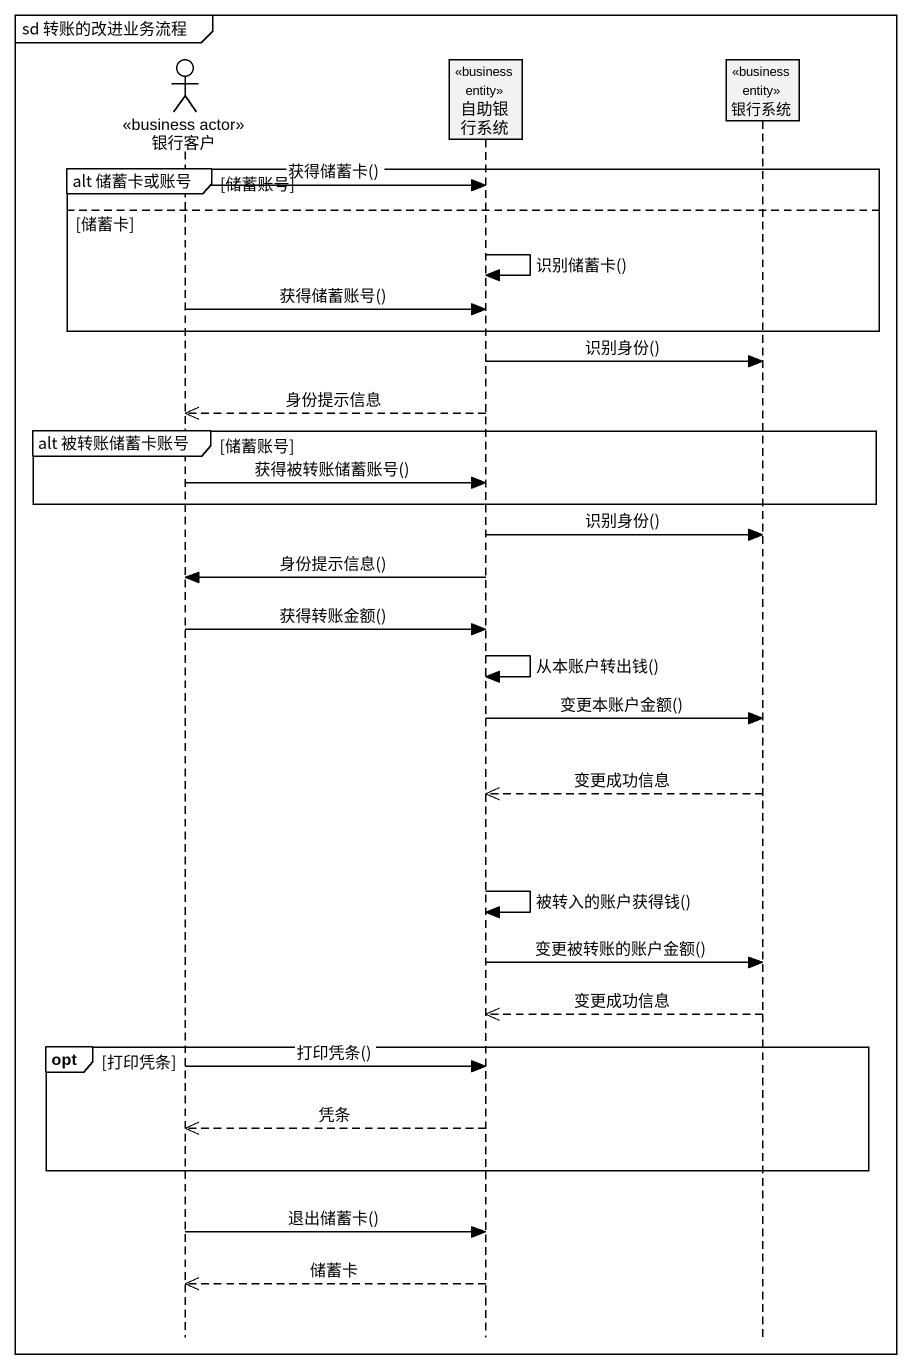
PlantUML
@startuml
mainframe sd 转账的改进业务流程
hide footbox
actor 银行客户 <<business actor>>
participant 自助银行系统 <<business entity>>
participant 银行系统 <<business entity>>

group alt 储蓄卡或账号 [储蓄账号]
  银行客户 -> 自助银行系统 : 获得储蓄卡()
else 储蓄卡
  自助银行系统 -> 自助银行系统 : 识别储蓄卡()
  银行客户 -> 自助银行系统 : 获得储蓄账号()
end
自助银行系统 -> 银行系统 : 识别身份()
自助银行系统 -->> 银行客户 : 身份提示信息
group alt 被转账储蓄卡账号 [储蓄账号]
  银行客户 -> 自助银行系统 : 获得被转账储蓄账号()
end
自助银行系统 -> 银行系统 : 识别身份()
自助银行系统 -> 银行客户 : 身份提示信息()
银行客户 -> 自助银行系统 : 获得转账金额()
自助银行系统 -> 自助银行系统 : 从本账户转出钱()
自助银行系统 -> 银行系统 : 变更本账户金额()
银行系统 -->> 自助银行系统 : 变更成功信息
自助银行系统 -> 自助银行系统 : 被转入的账户获得钱()
自助银行系统 -> 银行系统 : 变更被转账的账户金额()
银行系统 -->> 自助银行系统 : 变更成功信息
opt 打印凭条
  银行客户 -> 自助银行系统 : 打印凭条()
  自助银行系统 -->> 银行客户 : 凭条
end
银行客户 -> 自助银行系统 : 退出储蓄卡()
自助银行系统 -->> 银行客户 : 储蓄卡
@enduml
